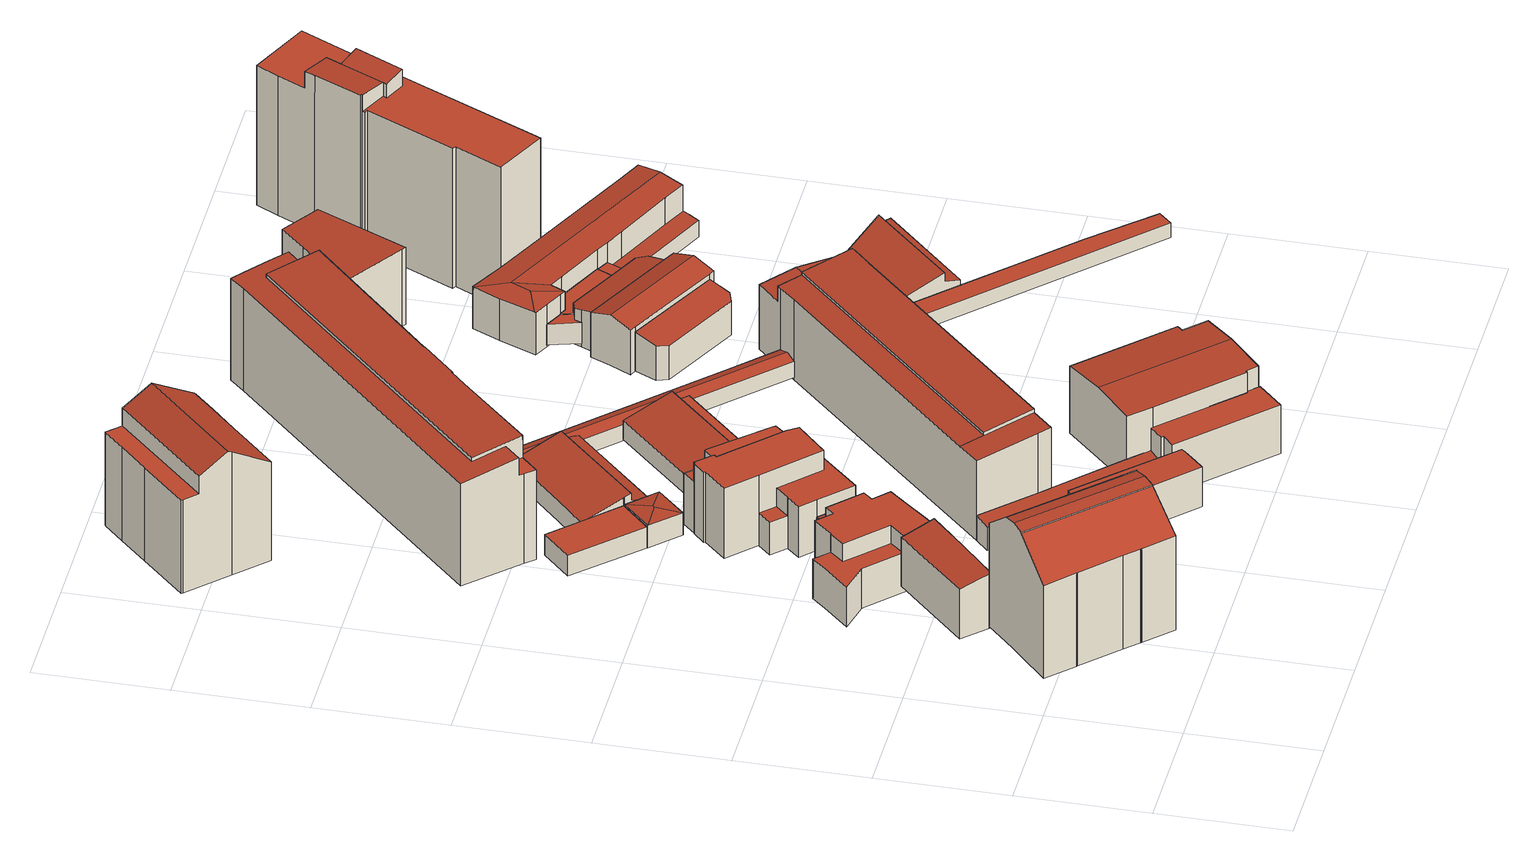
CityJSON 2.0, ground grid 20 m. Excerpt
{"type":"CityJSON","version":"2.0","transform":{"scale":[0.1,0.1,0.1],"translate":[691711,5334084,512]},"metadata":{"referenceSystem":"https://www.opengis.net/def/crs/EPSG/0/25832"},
"CityObjects":{
"building1":{"type":"Building","attributes":{"Gemeindeschluessel":"09162000","HoeheDach":"536.500","HoeheGrund":"515.120","Methode":"2000","NiedrigsteTraufeDesGebaeudes":"530.830","Geometrietyp2DReferenz":"3000","function":"31001_9998","roofType":"2100","measuredHeight":21.38,"storeysAboveGround":4},"geometry":[{"type":"MultiSurface","lod":"2","boundaries":[[[0,1,2,3,4,5,6,7,8,9,10,11]],[[12,13,14,15,16,17,18,19,20,21,22,11,10,9,8,7,23,24,25,26,27,28]],[[22,29,0,11]],[[23,30,31,24]],[[19,32,33,20]],[[27,34,35,28]],[[36,37,4,3]],[[7,6,30,23]],[[16,38,39,17]],[[17,39,40,18]],[[20,33,41,21]],[[42,36,3,2]],[[37,43,5,4]],[[29,41,33,32,40,39,38,44,1,0]],[[24,31,45,25]],[[18,40,32,19]],[[25,45,46,26]],[[28,35,47,12]],[[16,15,14,13,12,47,43,37,36,42,44,38]],[[26,46,34,27]],[[44,42,2,1]],[[21,41,29,22]],[[43,47,35,34,46,45,31,30,6,5]]],"semantics":{"surfaces":[{"type":"WallSurface"},{"type":"GroundSurface"},{"type":"RoofSurface"}],"values":[0,1,0,0,0,0,2,0,0,0,0,2,0,2,0,0,0,0,0,0,0,0,2]}}]},
"building2":{"type":"Building","attributes":{"Gemeindeschluessel":"09162000","HoeheDach":"523.982","HoeheGrund":"514.690","Methode":"1000","NiedrigsteTraufeDesGebaeudes":"523.012","Geometrietyp2DReferenz":"3000","function":"31001_9998","roofType":"1000","measuredHeight":9.29,"storeysAboveGround":2},"geometry":[{"type":"MultiSurface","lod":"2","boundaries":[[[48,49,50,51,52,53,54,55,56,57]],[[58,59,57,56,55,60]],[[50,61,62,51]],[[52,51,62,63,64,53]],[[57,59,65,48]],[[63,62,61,66,65,59,58,60,67,64]],[[64,67,60,55,54,53]],[[50,49,48,65,66,61]]],"semantics":{"surfaces":[{"type":"GroundSurface"},{"type":"WallSurface"},{"type":"RoofSurface"}],"values":[0,1,1,1,1,2,1,1]}}]},
"building3":{"type":"Building","attributes":{"Gemeindeschluessel":"09162000","HoeheDach":"522.992","HoeheGrund":"513.319","Methode":"2000","NiedrigsteTraufeDesGebaeudes":"519.970","Geometrietyp2DReferenz":"3000","function":"31001_9998","roofType":"1000","measuredHeight":9.67},"geometry":[{"type":"MultiSurface","lod":"2","boundaries":[[[68,69,70,71,72,73,74,75,76,77,78,79,80,81,82,83,84,85,86,87,88,89,90]],[[74,73,72,71,91,92,93,94]],[[89,95,96,90]],[[97,98,99,95,89,88,87]],[[100,101,102,103,104,105,106,107,108,109,110]],[[104,103,111,112,113,105]],[[114,91,71,70,69,115]],[[116,117,118,119,99,98]],[[78,77,101,100,110,79]],[[105,113,120,106]],[[102,121,111,103]],[[122,97,87,86,85,123]],[[119,118,96,95,99]],[[112,111,121,124,94,93,92,91,114,115,117,116,98,97,122,123,125,120,113]],[[125,84,83,82,107,106,120]],[[76,75,74,94,124,121,102,101,77]],[[125,123,85,84]],[[69,68,90,96,118,117,115]],[[110,109,108,107,82,81,80,79]]],"semantics":{"surfaces":[{"type":"GroundSurface"},{"type":"WallSurface"},{"type":"RoofSurface"}],"values":[0,1,1,1,2,1,1,1,1,1,1,1,2,2,1,1,1,1,1]}}]},
"building4":{"type":"Building","attributes":{"Gemeindeschluessel":"09162000","HoeheDach":"518.671","HoeheGrund":"515.160","Methode":"1000","NiedrigsteTraufeDesGebaeudes":"518.671","Geometrietyp2DReferenz":"3000","function":"31001_2000","roofType":"1000","measuredHeight":3.51},"geometry":[{"type":"MultiSurface","lod":"2","boundaries":[[[126,127,128,129,130]],[[129,131,132,130]],[[132,131,133,134,135]],[[126,135,134,127]],[[130,132,135,126]],[[127,134,133,128]],[[128,133,131,129]]],"semantics":{"surfaces":[{"type":"GroundSurface"},{"type":"WallSurface"},{"type":"RoofSurface"}],"values":[0,1,2,1,1,1,1]}}]},
"building5":{"type":"Building","attributes":{"Gemeindeschluessel":"09162000","HoeheDach":"521.117","HoeheGrund":"514.430","Methode":"1000","NiedrigsteTraufeDesGebaeudes":"521.117","Geometrietyp2DReferenz":"3000","function":"31001_9998","roofType":"1000","measuredHeight":6.69,"storeysAboveGround":2},"geometry":[{"type":"MultiSurface","lod":"2","boundaries":[[[136,137,138,139,140,141]],[[142,143,144,145,146,141,140,139,147,148]],[[148,149,150,142]],[[151,149,148,147,139,138]],[[145,144,152,153,154,146]],[[144,143,142,150,155,152]],[[153,152,155,150,149,151,138,137,136,154]],[[146,154,136,141]]],"semantics":{"surfaces":[{"type":"WallSurface"},{"type":"GroundSurface"},{"type":"RoofSurface"}],"values":[0,1,0,0,0,0,2,0]}}]},
"building6":{"type":"Building","attributes":{"Gemeindeschluessel":"09162000","HoeheDach":"519.260","HoeheGrund":"515.110","Methode":"1000","NiedrigsteTraufeDesGebaeudes":"518.919","Geometrietyp2DReferenz":"3000","function":"31001_2000","roofType":"3200","measuredHeight":4.15},"geometry":[{"type":"MultiSurface","lod":"2","boundaries":[[[156,157,158,159]],[[159,158,160,161]],[[161,160,162,163]],[[157,164,165,158]],[[163,162,166,167]],[[159,161,163,167,156]],[[165,164,162,160]],[[157,166,162,164]],[[167,166,157,156]],[[158,165,160]]],"semantics":{"surfaces":[{"type":"WallSurface"},{"type":"RoofSurface"},{"type":"GroundSurface"}],"values":[0,0,0,1,0,2,1,1,0,1]}}]},
"building7":{"type":"Building","attributes":{"Gemeindeschluessel":"09162000","HoeheDach":"526.310","HoeheGrund":"514.376","Methode":"2000","NiedrigsteTraufeDesGebaeudes":"516.750","Geometrietyp2DReferenz":"3000","function":"31001_9998","roofType":"1000","measuredHeight":11.93,"storeysAboveGround":3},"geometry":[{"type":"MultiSurface","lod":"2","boundaries":[[[168,169,170,171]],[[172,173,174,175]],[[176,177,178,179,180]],[[179,178,181,182]],[[183,184,185,186]],[[187,188,189,190,191,192]],[[179,182,193,180]],[[194,195,196,197,198,199]],[[200,201,189,188]],[[192,191,202,203]],[[194,199,204,205]],[[206,207,188,187]],[[208,204,199,198]],[[209,210,211,212]],[[171,193,182,181,213,214]],[[195,215,216,217,218,196]],[[219,205,204,208,220]],[[221,222,201,200]],[[223,224,225,226]],[[169,168,224,223]],[[168,171,214,190,189,201,222,227,174,173,225,224]],[[215,175,174,227,228,216]],[[228,227,222,221,229]],[[209,219,220,207,206,210]],[[191,190,214,213]],[[203,202,230,231]],[[188,207,220,197,196,218,221,200]],[[232,233,234,235]],[[233,185,184,230,202,191,213,181,178,234]],[[198,197,220,208]],[[170,176,180,193,171]],[[211,210,206,187,192,203,231]],[[226,225,173,172]],[[186,185,233,232]],[[235,234,178,177]],[[183,212,211,231,230,184]],[[229,221,218,217]],[[229,217,216,228]],[[183,186,232,235,177,176,170,169,223,226,172,175,215,195,194,205,219,209,212]]],"semantics":{"surfaces":[{"type":"WallSurface"},{"type":"RoofSurface"},{"type":"GroundSurface"}],"values":[0,0,0,0,0,0,1,0,0,0,0,0,1,0,0,0,0,0,0,0,1,0,0,0,0,0,1,0,1,0,0,1,0,0,0,0,0,1,2]}}]},
"building8":{"type":"Building","attributes":{"Gemeindeschluessel":"09162000","HoeheDach":"536.250","HoeheGrund":"514.967","Methode":"2000","NiedrigsteTraufeDesGebaeudes":"530.830","Geometrietyp2DReferenz":"3000","function":"31001_1000","roofType":"3100","measuredHeight":21.28,"storeysAboveGround":5},"geometry":[{"type":"MultiSurface","lod":"2","boundaries":[[[236,237,238,239]],[[240,241,242,243]],[[244,245,246,247]],[[248,249,250,251,237,236,252]],[[252,236,239,253,254,246,245,255]],[[243,242,256,257]],[[248,258,244,247,259,260,261,240,243,257,262,249]],[[250,263,256,242,241,264,265,251]],[[261,260,253,239,238,265,264]],[[262,263,250,249]],[[251,265,238,237]],[[259,254,253,260]],[[248,252,255,258]],[[261,264,241,240]],[[257,256,263,262]],[[247,246,254,259]],[[258,255,245,244]]],"semantics":{"surfaces":[{"type":"WallSurface"},{"type":"RoofSurface"},{"type":"GroundSurface"}],"values":[0,0,0,0,1,0,2,1,0,0,1,0,0,0,0,0,0]}}]},
"building9":{"type":"Building","attributes":{"Gemeindeschluessel":"09162000","HoeheDach":"522.221","HoeheGrund":"514.020","Methode":"2000","NiedrigsteTraufeDesGebaeudes":"517.876","Geometrietyp2DReferenz":"3000","function":"51009_1610","roofType":"1000","measuredHeight":8.2},"geometry":[{"type":"MultiSurface","lod":"2","boundaries":[[[266,267,268,269]],[[270,271,272,273]],[[274,275,276,277]],[[278,279,280,270,273,281,266,269,282,274,277,283,284,285]],[[272,267,266,281,273]],[[278,286,287,279]],[[272,271,288,289,290,268,267]],[[269,268,290,282]],[[286,278,285,291]],[[274,282,290,289,292,275]],[[284,293,291,285]],[[277,276,294,283]],[[283,294,293,284]],[[295,287,286,291,293,294,276,275,292,296]],[[270,280,295,296,288,271]],[[295,280,279,287]],[[288,296,292,289]]],"semantics":{"surfaces":[{"type":"WallSurface"},{"type":"GroundSurface"},{"type":"RoofSurface"}],"values":[0,0,0,1,0,0,2,0,0,0,0,0,0,2,0,0,0]}}]},
"building10":{"type":"Building","attributes":{"Gemeindeschluessel":"09162000","HoeheDach":"520.331","HoeheGrund":"515.130","Methode":"2000","NiedrigsteTraufeDesGebaeudes":"518.362","Geometrietyp2DReferenz":"3000","function":"31001_9998","roofType":"2100","measuredHeight":5.2,"storeysAboveGround":2},"geometry":[{"type":"MultiSurface","lod":"2","boundaries":[[[297,298,299,300,301,302]],[[167,303,304,299,298,297]],[[163,305,306,307]],[[301,308,309,302]],[[303,167,310,163,307,311,312,313,314,315,316,304]],[[308,301,300,316,315,314,317]],[[316,300,299,304]],[[318,319,317,314,313,312]],[[320,306,305,309,308,317,319,318]],[[311,307,306,320,318,312]],[[310,167,297,302,309,305,163]]],"semantics":{"surfaces":[{"type":"RoofSurface"},{"type":"WallSurface"},{"type":"GroundSurface"}],"values":[0,1,1,1,2,1,1,1,0,1,1]}}]},
"building11":{"type":"Building","attributes":{"Gemeindeschluessel":"09162000","HoeheDach":"516.646","HoeheGrund":"513.860","Methode":"2000","NiedrigsteTraufeDesGebaeudes":"516.646","Geometrietyp2DReferenz":"3000","function":"51009_1610","roofType":"1000","measuredHeight":2.79},"geometry":[{"type":"MultiSurface","lod":"2","boundaries":[[[321,322,323,324]],[[325,326,327,328]],[[328,327,322,321]],[[323,322,327,326]],[[324,323,326,325]],[[325,328,321,324]]],"semantics":{"surfaces":[{"type":"WallSurface"},{"type":"RoofSurface"},{"type":"GroundSurface"}],"values":[0,0,0,1,0,2]}}]},
"building12":{"type":"Building","attributes":{"Gemeindeschluessel":"09162000","HoeheDach":"519.960","HoeheGrund":"514.878","Methode":"2000","NiedrigsteTraufeDesGebaeudes":"518.053","Geometrietyp2DReferenz":"3000","function":"31001_9998","roofType":"2100","measuredHeight":5.08,"storeysAboveGround":2},"geometry":[{"type":"MultiSurface","lod":"2","boundaries":[[[329,330,331,332,333,334]],[[335,334,333,336]],[[337,338,339,340,341,342,343]],[[332,331,341,340,344,345,346,336,333]],[[343,342,341,331,330,329]],[[347,348,337,343,329,334,335]],[[344,340,339,349]],[[348,350,349,339,338,337]],[[350,348,347,335,336,346,345,344,349]]],"semantics":{"surfaces":[{"type":"RoofSurface"},{"type":"WallSurface"},{"type":"GroundSurface"}],"values":[0,1,0,1,1,1,1,1,2]}}]},
"building13":{"type":"Building","attributes":{"name":"Grund- und Mathilde-Eller-Förderschule","Gemeindeschluessel":"09162000","HoeheDach":"534.093","HoeheGrund":"514.969","Methode":"2000","NiedrigsteTraufeDesGebaeudes":"515.468","Geometrietyp2DReferenz":"3000","function":"31001_3020","roofType":"1000","measuredHeight":19.12,"storeysAboveGround":4},"geometry":[{"type":"MultiSurface","lod":"2","boundaries":[[[351,352,353,354]],[[354,353,355,356]],[[357,355,353,352,358,359]],[[360,361,362,363,364,365]],[[366,367,368,369,370,371,372,361,360,373,374,375,376,351,354,356]],[[358,377,378,359]],[[379,380,381,382]],[[382,383,384,379]],[[385,386,365,364,387,388,389,378,377,390,391]],[[372,371,392,393,394,395]],[[366,396,397,367]],[[375,391,390,376]],[[397,398,384,383,368,367]],[[399,381,380,400]],[[372,395,362,361]],[[393,392,401,402,398,397,396,403,404,405]],[[388,405,404,389]],[[404,403,357,359,378,389]],[[406,387,364,363]],[[366,356,355,357,403,396]],[[385,374,373,386]],[[393,405,388,387,406,394]],[[360,365,386,373]],[[370,401,392,371]],[[374,385,391,375]],[[398,402,400,380,379,384]],[[369,368,383,382,381,399]],[[351,376,390,377,358,352]],[[362,395,394,406,363]],[[370,369,399,400,402,401]]],"semantics":{"surfaces":[{"type":"WallSurface"},{"type":"RoofSurface"},{"type":"GroundSurface"}],"values":[0,0,1,0,2,0,0,1,1,0,0,0,0,1,0,1,0,0,0,0,0,0,0,0,0,0,0,0,1,0]}}]},
"building14":{"type":"Building","attributes":{"Gemeindeschluessel":"09162000","HoeheDach":"526.240","HoeheGrund":"514.300","Methode":"2000","NiedrigsteTraufeDesGebaeudes":"525.644","Geometrietyp2DReferenz":"3000","function":"31001_9998","roofType":"3100","measuredHeight":11.94,"storeysAboveGround":2},"geometry":[{"type":"MultiSurface","lod":"2","boundaries":[[[407,408,409,410]],[[411,412,413,414,415,416]],[[411,416,417,418]],[[419,420,421,422]],[[410,409,423,424]],[[425,426,420,419]],[[418,417,426,425]],[[413,412,411,418,425,419,422,427,428,407,410,424]],[[421,429,430,428,427,422]],[[428,430,408,407]],[[420,426,417,416,415,429,421]],[[424,423,414,413]],[[415,414,423,409,408,430,429]]],"semantics":{"surfaces":[{"type":"WallSurface"},{"type":"GroundSurface"},{"type":"RoofSurface"}],"values":[0,0,0,0,0,0,0,1,0,0,2,0,2]}}]},
"building15":{"type":"Building","attributes":{"Gemeindeschluessel":"09162000","HoeheDach":"529.226","HoeheGrund":"514.023","Methode":"2000","NiedrigsteTraufeDesGebaeudes":"524.893","Geometrietyp2DReferenz":"3000","function":"31001_9998","roofType":"1000","measuredHeight":15.2,"storeysAboveGround":3},"geometry":[{"type":"MultiSurface","lod":"2","boundaries":[[[431,432,433,434,435]],[[436,437,438,439,440,441]],[[442,273,443,435,444]],[[439,445,446,440]],[[447,448,269,266,281,273,442,449,437,436,441]],[[437,449,450,451,452,438]],[[445,452,451,453,454,455,446]],[[442,444,450,449]],[[445,439,438,452]],[[434,453,451,450,444,435]],[[269,448,456,432,431,457]],[[454,433,432,456,458,455]],[[269,457,459,266]],[[447,458,456,448]],[[434,433,454,453]],[[447,441,440,446,455,458]],[[459,443,273,281,266]],[[459,457,431,435,443]]],"semantics":{"surfaces":[{"type":"WallSurface"},{"type":"RoofSurface"},{"type":"GroundSurface"}],"values":[0,0,0,1,2,0,0,0,1,1,0,1,0,0,0,0,0,1]}}]},
"building16":{"type":"Building","attributes":{"Gemeindeschluessel":"09162000","HoeheDach":"517.700","HoeheGrund":"514.390","Methode":"2000","NiedrigsteTraufeDesGebaeudes":"517.122","Geometrietyp2DReferenz":"3000","function":"51009_1610","roofType":"3100","measuredHeight":3.31},"geometry":[{"type":"MultiSurface","lod":"2","boundaries":[[[460,461,462,463,464,465]],[[463,462,466,467]],[[468,469,470,471,467,466]],[[472,473,465,464,463,467,471,470]],[[474,475,461,460]],[[473,472,470,469,475,474]],[[473,474,460,465]],[[475,469,468,466,462,461]]],"semantics":{"surfaces":[{"type":"WallSurface"},{"type":"GroundSurface"},{"type":"RoofSurface"}],"values":[0,0,0,1,2,0,0,2]}}]},
"building17":{"type":"Building","attributes":{"Gemeindeschluessel":"09162000","HoeheDach":"519.409","HoeheGrund":"512.670","Methode":"1000","NiedrigsteTraufeDesGebaeudes":"518.391","Geometrietyp2DReferenz":"3000","function":"31001_9998","roofType":"2100","measuredHeight":6.74,"storeysAboveGround":2},"geometry":[{"type":"MultiSurface","lod":"2","boundaries":[[[476,477,478,479]],[[480,481,482,476,479,483]],[[483,479,478,484]],[[485,477,476,482]],[[485,486,487,484,478,477]],[[486,481,480,487]],[[487,480,483,484]],[[486,485,482,481]]],"semantics":{"surfaces":[{"type":"WallSurface"},{"type":"RoofSurface"},{"type":"GroundSurface"}],"values":[0,1,0,0,2,0,0,0]}}]},
"building18":{"type":"Building","attributes":{"Gemeindeschluessel":"09162000","HoeheDach":"517.754","HoeheGrund":"515.296","Methode":"2000","NiedrigsteTraufeDesGebaeudes":"515.961","Geometrietyp2DReferenz":"3000","function":"31001_2000","roofType":"2100","measuredHeight":2.46},"geometry":[{"type":"MultiSurface","lod":"2","boundaries":[[[488,489,490,491,492]],[[493,488,492,494]],[[495,491,490,496]],[[496,490,489,497]],[[494,492,491,495]],[[497,489,488,493]],[[494,495,496,497,493]]],"semantics":{"surfaces":[{"type":"RoofSurface"},{"type":"WallSurface"},{"type":"GroundSurface"}],"values":[0,1,1,1,1,1,2]}}]},
"building19":{"type":"Building","attributes":{"Gemeindeschluessel":"09162000","HoeheDach":"516.838","HoeheGrund":"513.332","Methode":"1000","NiedrigsteTraufeDesGebaeudes":"516.838","Geometrietyp2DReferenz":"3000","function":"51009_1610","roofType":"1000","measuredHeight":3.51},"geometry":[{"type":"MultiSurface","lod":"2","boundaries":[[[498,499,500,501,502]],[[502,503,504,498]],[[498,504,505,499]],[[500,506,507,501]],[[501,507,503,502]],[[499,505,506,500]],[[505,504,503,507,506]]],"semantics":{"surfaces":[{"type":"GroundSurface"},{"type":"WallSurface"},{"type":"RoofSurface"}],"values":[0,1,1,1,1,1,2]}}]},
"building20":{"type":"Building","attributes":{"Gemeindeschluessel":"09162000","HoeheDach":"521.256","HoeheGrund":"512.740","Methode":"1000","NiedrigsteTraufeDesGebaeudes":"520.237","Geometrietyp2DReferenz":"3000","function":"31001_9998","roofType":"3100","measuredHeight":8.52,"storeysAboveGround":3},"geometry":[{"type":"MultiSurface","lod":"2","boundaries":[[[508,509,510,511,512,513]],[[514,510,509,477]],[[511,515,516,517,518,512]],[[519,518,517,520]],[[478,508,513,521]],[[514,522,523,515,511,510]],[[520,517,516,524]],[[477,509,508,478]],[[524,516,515,523]],[[513,512,518,519,525,521]],[[522,514,477,478,521,525,519,520,524,523]]],"semantics":{"surfaces":[{"type":"RoofSurface"},{"type":"WallSurface"},{"type":"GroundSurface"}],"values":[0,1,0,1,1,1,1,1,1,1,2]}}]},
"building21":{"type":"Building","attributes":{"Gemeindeschluessel":"09162000","HoeheDach":"519.477","HoeheGrund":"512.740","Methode":"1000","NiedrigsteTraufeDesGebaeudes":"518.434","Geometrietyp2DReferenz":"3000","function":"31001_9998","roofType":"2100","measuredHeight":6.74,"storeysAboveGround":2},"geometry":[{"type":"MultiSurface","lod":"2","boundaries":[[[526,527,528,524]],[[520,529,530,531]],[[531,530,532,533]],[[534,535,536,537]],[[524,528,529,520]],[[533,532,538,539]],[[540,541,542,543]],[[537,536,541,540]],[[528,527,542,541,536,535,538,532,530,529]],[[520,531,533,539,534,537,540,543,526,524]],[[543,542,527,526]],[[539,538,535,534]]],"semantics":{"surfaces":[{"type":"WallSurface"},{"type":"RoofSurface"},{"type":"GroundSurface"}],"values":[0,0,0,0,0,0,0,0,1,2,0,0]}}]},
"building22":{"type":"Building","attributes":{"Gemeindeschluessel":"09162000","HoeheDach":"517.990","HoeheGrund":"515.271","Methode":"2000","NiedrigsteTraufeDesGebaeudes":"517.990","Geometrietyp2DReferenz":"3000","function":"31001_2000","roofType":"1000","measuredHeight":2.72},"geometry":[{"type":"MultiSurface","lod":"2","boundaries":[[[544,545,546,547]],[[548,547,546,549]],[[550,549,546,545]],[[551,548,549,550]],[[544,547,548,551]],[[544,551,550,545]]],"semantics":{"surfaces":[{"type":"GroundSurface"},{"type":"WallSurface"},{"type":"RoofSurface"}],"values":[0,1,1,2,1,1]}}]},
"building23":{"type":"Building","attributes":{"Gemeindeschluessel":"09162000","HoeheDach":"516.850","HoeheGrund":"512.900","Methode":"1000","NiedrigsteTraufeDesGebaeudes":"516.850","Geometrietyp2DReferenz":"3000","function":"31001_9998","roofType":"1000","measuredHeight":3.95,"storeysAboveGround":1},"geometry":[{"type":"MultiSurface","lod":"2","boundaries":[[[552,553,554,555]],[[556,557,558,559,560,561]],[[562,563,553,552]],[[564,565,555,554,566,567]],[[568,569,563,562]],[[570,571,556,561,572,573,574,575]],[[576,564,567,577,559,558]],[[573,572,561,560,559,577,567,566,554,553,563,569,578,574]],[[565,564,576,558,557,556,571,570,575,579,568,562,552,555]],[[578,569,568,579,575,574]]],"semantics":{"surfaces":[{"type":"WallSurface"},{"type":"RoofSurface"},{"type":"GroundSurface"}],"values":[0,0,0,0,0,0,0,1,2,0]}}]},
"building24":{"type":"Building","attributes":{"Gemeindeschluessel":"09162000","HoeheDach":"516.842","HoeheGrund":"514.337","Methode":"1000","NiedrigsteTraufeDesGebaeudes":"516.842","Geometrietyp2DReferenz":"3000","function":"51009_1610","roofType":"1000","measuredHeight":2.5},"geometry":[{"type":"MultiSurface","lod":"2","boundaries":[[[580,581,582,583]],[[584,585,581,580]],[[586,587,585,584]],[[588,589,590,591]],[[592,593,589,588]],[[594,595,587,586]],[[591,594,586,584,580,583,592,588]],[[583,582,593,592]],[[589,593,582,581,585,587,595,590]],[[591,590,595,594]]],"semantics":{"surfaces":[{"type":"WallSurface"},{"type":"GroundSurface"},{"type":"RoofSurface"}],"values":[0,0,0,0,0,0,1,0,2,0]}}]},
"building25":{"type":"Building","attributes":{"Gemeindeschluessel":"09162000","HoeheDach":"526.890","HoeheGrund":"513.838","Methode":"2000","NiedrigsteTraufeDesGebaeudes":"524.677","Geometrietyp2DReferenz":"3000","function":"31001_1000","roofType":"2100","measuredHeight":13.05,"storeysAboveGround":3},"geometry":[{"type":"MultiSurface","lod":"2","boundaries":[[[596,597,598,599,600,601,602,603]],[[604,601,600,605]],[[606,607,604,605,608,609,610,611]],[[605,600,599,608]],[[607,602,601,604]],[[608,599,598,609]],[[610,597,596,611]],[[611,596,603,606]],[[609,598,597,610]],[[606,603,602,607]]],"semantics":{"surfaces":[{"type":"RoofSurface"},{"type":"WallSurface"},{"type":"GroundSurface"}],"values":[0,1,2,1,1,1,1,1,1,1]}}]},
"building26":{"type":"Building","attributes":{"Gemeindeschluessel":"09162000","HoeheDach":"519.847","HoeheGrund":"513.270","Methode":"2000","NiedrigsteTraufeDesGebaeudes":"517.591","Geometrietyp2DReferenz":"3000","function":"31001_3065","roofType":"2100","measuredHeight":6.58,"storeysAboveGround":2},"geometry":[{"type":"MultiSurface","lod":"2","boundaries":[[[612,613,614,615,616,617,618]],[[619,620,621,622,623,624,625]],[[623,612,618,624]],[[613,612,623,622]],[[621,614,613,622]],[[620,619,625,617,616,615]],[[615,614,621,620]],[[625,624,618,617]]],"semantics":{"surfaces":[{"type":"WallSurface"},{"type":"RoofSurface"},{"type":"GroundSurface"}],"values":[0,0,1,0,1,2,0,0]}}]},
"building27":{"type":"Building","attributes":{"Gemeindeschluessel":"09162000","HoeheDach":"516.840","HoeheGrund":"512.760","Methode":"2000","NiedrigsteTraufeDesGebaeudes":"516.840","Geometrietyp2DReferenz":"3000","function":"51009_1610","roofType":"1000","measuredHeight":4.08},"geometry":[{"type":"MultiSurface","lod":"2","boundaries":[[[626,627,628,629,630]],[[627,631,632,628]],[[629,633,634,630]],[[634,633,632,631,635]],[[628,632,633,629]],[[626,635,631,627]],[[630,634,635,626]]],"semantics":{"surfaces":[{"type":"GroundSurface"},{"type":"WallSurface"},{"type":"RoofSurface"}],"values":[0,1,1,2,1,1,1]}}]},
"building28":{"type":"Building","attributes":{"name":"Herz-Jesu-Kloster","Gemeindeschluessel":"09162000","HoeheDach":"520.690","HoeheGrund":"512.988","Methode":"2000","NiedrigsteTraufeDesGebaeudes":"520.124","Geometrietyp2DReferenz":"3000","function":"31001_3048","roofType":"3100","measuredHeight":7.7,"storeysAboveGround":2},"geometry":[{"type":"MultiSurface","lod":"2","boundaries":[[[636,637,638,639,640,641,642,643]],[[644,645,646,647,648]],[[649,636,643,648,647]],[[650,651,652,653]],[[654,655,637,656]],[[657,658,659,649,647,646]],[[660,661,659,662]],[[663,642,641,664]],[[654,656,665,666]],[[667,657,646,645]],[[663,644,648,643,642]],[[668,658,657,667]],[[669,670,651,650]],[[671,638,637,655]],[[654,666,672,669,650,653,660,662,668,667,645,644,663,664,673,674,671,655]],[[666,665,675,672]],[[636,661,652,651,670,675,665,656,637]],[[662,659,658,668]],[[673,640,639,674]],[[640,673,664,641]],[[659,661,636,649]],[[672,675,670,669]],[[674,639,638,671]],[[661,660,653,652]]],"semantics":{"surfaces":[{"type":"RoofSurface"},{"type":"WallSurface"},{"type":"GroundSurface"}],"values":[0,1,0,1,1,0,1,1,1,1,1,1,1,1,2,1,0,1,1,1,0,1,1,1]}}]},
"building29":{"type":"Building","attributes":{"Gemeindeschluessel":"09162000","HoeheDach":"518.744","HoeheGrund":"514.090","Methode":"2000","NiedrigsteTraufeDesGebaeudes":"518.011","Geometrietyp2DReferenz":"3000","function":"31001_2000","roofType":"2100","measuredHeight":4.65},"geometry":[{"type":"MultiSurface","lod":"2","boundaries":[[[676,677,678,679]],[[680,681,678,677]],[[679,678,681,682]],[[682,681,680,683]],[[683,680,677,676]],[[676,679,682,683]]],"semantics":{"surfaces":[{"type":"WallSurface"},{"type":"RoofSurface"},{"type":"GroundSurface"}],"values":[0,1,0,0,0,2]}}]},
"building30":{"type":"Building","attributes":{"Gemeindeschluessel":"09162000","HoeheDach":"515.785","HoeheGrund":"512.700","Methode":"2000","NiedrigsteTraufeDesGebaeudes":"515.503","Geometrietyp2DReferenz":"3000","function":"51009_1610","roofType":"1000","measuredHeight":3.08},"geometry":[{"type":"MultiSurface","lod":"2","boundaries":[[[684,685,686,687]],[[688,689,690,691]],[[686,685,692,693,694,690,689]],[[691,690,694,695]],[[696,692,685,684]],[[687,686,689,688]],[[697,693,692,696]],[[695,694,693,697]],[[688,691,695,697,696,684,687]]],"semantics":{"surfaces":[{"type":"WallSurface"},{"type":"RoofSurface"},{"type":"GroundSurface"}],"values":[0,0,1,0,0,0,0,0,2]}}]},
"building31":{"type":"Building","attributes":{"Gemeindeschluessel":"09162000","HoeheDach":"539.911","HoeheGrund":"513.441","Methode":"2000","NiedrigsteTraufeDesGebaeudes":"537.080","Geometrietyp2DReferenz":"3000","function":"31001_3048","roofType":"1000","measuredHeight":26.47,"storeysAboveGround":8},"geometry":[{"type":"MultiSurface","lod":"2","boundaries":[[[698,699,700,701]],[[702,703,704,705,706,707,708,709,710,711,712,713,714,715,700,699,716,717,718]],[[707,719,720,708]],[[721,720,722,723,724]],[[725,726,727,728]],[[729,718,717,730]],[[731,732,722,720,719,733,727,726]],[[708,720,721,709]],[[734,728,727,733,706,705]],[[735,716,699,698]],[[710,724,723,711]],[[706,733,719,707]],[[736,715,714,737]],[[738,739,703,702]],[[730,717,716,735]],[[701,700,715,736]],[[712,722,732,713]],[[729,738,702,718]],[[711,723,722,712]],[[740,731,726,725]],[[741,704,703,739]],[[710,709,721,724]],[[740,737,714,713,732,731]],[[734,705,704,741]],[[738,729,730,735,698,701,736,737,740,725,728,734,741,739]]],"semantics":{"surfaces":[{"type":"WallSurface"},{"type":"RoofSurface"},{"type":"GroundSurface"}],"values":[0,1,0,1,0,0,1,0,0,0,0,0,0,0,0,0,0,0,0,0,0,0,0,0,2]}}]}
},
"vertices":[
[56,212,188],[101,254,240],[101,254,242],[117,268,245],[132,282,242],[132,282,243],[164,313,206],[164,313,31],[132,282,31],[117,268,31],[101,254,31],[56,212,31],[293,140,31],[282,129,31],[268,114,31],[253,100,31],[211,58,31],[171,97,31],[172,97,31],[169,99,31],[150,119,31],[96,173,31],[95,173,31],[166,311,31],[199,276,31],[210,288,31],[265,233,31],[284,214,31],[325,172,31],[95,173,189],[166,311,206],[199,276,207],[169,99,190],[150,119,190],[284,214,192],[325,172,192],[268,114,245],[282,129,242],[211,58,190],[171,97,190],[172,97,190],[96,173,189],[253,100,242],[282,129,243],[253,100,240],[210,288,193],[265,233,193],[293,140,231],
[245,384,27],[167,311,27],[166,311,27],[164,313,27],[155,323,27],[130,348,27],[206,423,27],[239,455,27],[239,454,27],[279,417,27],[239,454,110],[279,417,120],[239,455,110],[166,311,120],[164,313,119],[155,323,117],[130,348,111],[245,384,120],[167,311,120],[206,423,110],
[333,529,13],[321,515,13],[323,513,13],[344,493,13],[318,463,13],[299,440,13],[280,418,13],[258,439,13],[244,453,13],[193,502,13],[192,502,13],[145,512,13],[163,531,13],[183,552,13],[203,573,13],[224,552,13],[225,552,13],[253,581,13],[274,560,13],[275,560,13],[287,573,13],[302,589,13],[348,544,13],[344,493,110],[318,463,110],[299,440,110],[280,418,110],[302,589,81],[348,544,81],[275,560,110],[287,573,110],[287,573,81],[192,502,80],[193,502,80],[244,453,80],[263,475,80],[227,510,80],[205,531,80],[224,552,80],[203,573,80],[183,552,80],[163,531,80],[145,512,80],[263,475,110],[227,510,110],[205,531,110],[323,513,110],[321,515,110],[320,541,110],[333,529,110],[333,529,81],[320,541,81],[224,552,110],[244,453,110],[274,560,110],[253,581,110],[258,439,110],[225,552,110],
[156,912,32],[199,954,32],[241,912,32],[291,862,32],[247,819,32],[291,862,67],[247,819,67],[241,912,67],[199,954,67],[156,912,67],
[420,254,91],[425,258,91],[426,258,91],[426,258,24],[425,258,24],[420,254,24],[553,119,24],[535,101,24],[522,88,24],[521,89,24],[383,224,24],[469,215,24],[558,125,24],[558,125,91],[553,119,91],[469,215,91],[522,88,91],[521,89,91],[383,224,91],[535,101,91],
[332,820,31],[332,820,69],[289,777,69],[289,777,31],[248,818,69],[248,818,31],[291,861,69],[291,861,31],[291,820,73],[289,818,73],[320,832,69],[320,832,31],
[256,711,143],[256,711,24],[297,671,24],[297,671,143],[306,765,24],[306,765,143],[307,764,143],[307,764,24],[278,651,24],[299,630,24],[299,630,110],[299,630,79],[278,651,79],[318,650,110],[318,650,79],[407,605,24],[407,605,110],[348,544,110],[348,544,24],[412,657,48],[412,657,137],[412,657,143],[423,641,143],[423,641,110],[423,641,48],[297,671,79],[372,778,24],[350,758,24],[350,758,137],[351,758,137],[351,758,78],[372,778,78],[329,738,137],[329,738,143],[430,632,110],[430,632,48],[447,698,78],[447,698,24],[428,675,48],[428,675,137],[426,678,78],[462,639,24],[462,639,48],[422,591,48],[422,591,24],[375,595,110],[375,595,143],[326,784,24],[326,784,110],[349,759,110],[349,759,137],[426,678,24],[426,678,137],[332,742,137],[332,742,143],[289,745,24],[289,745,143],[288,747,143],[288,747,24],[309,766,143],[309,766,110],[332,742,110],[409,603,110],[409,603,48],[302,589,24],[302,589,110],[280,610,110],[280,610,24],
[23,1408,188],[23,1408,218],[162,1548,218],[162,1548,188],[245,1462,30],[245,1462,198],[215,1431,198],[215,1431,30],[70,1497,30],[70,1497,188],[110,1537,188],[110,1537,30],[4,1427,30],[61,1370,30],[61,1370,239],[57,1374,242],[4,1427,188],[142,1568,188],[140,1567,188],[2,1429,188],[175,1392,198],[175,1392,30],[2,1429,30],[140,1567,30],[142,1568,30],[247,1464,30],[107,1324,30],[107,1324,198],[247,1464,198],[197,1514,242],
[451,306,20],[451,306,63],[466,291,63],[466,291,20],[359,359,20],[359,359,59],[379,378,63],[379,378,20],[587,173,20],[587,173,102],[697,62,102],[697,62,20],[677,10,20],[550,137,20],[567,153,20],[415,342,20],[556,203,20],[699,65,20],[714,50,20],[715,48,20],[677,10,102],[550,137,102],[564,156,59],[584,175,64],[556,203,64],[715,48,102],[584,175,102],[714,50,102],[699,65,102],[567,153,102],[564,156,102],
[320,832,64],[448,960,64],[449,960,64],[443,966,66],[428,981,71],[300,853,71],[448,960,31],[449,960,31],[291,861,81],[291,862,80],[291,862,31],[428,981,83],[300,853,83],[300,853,31],[242,911,31],[241,912,31],[286,954,31],[370,1036,31],[428,981,31],[443,966,31],[370,1036,65],[241,912,65],[286,954,65],[242,911,65],
[505,639,19],[505,639,46],[444,572,46],[444,572,19],[425,589,19],[425,589,46],[481,659,46],[481,659,19],
[428,719,80],[559,851,80],[559,852,80],[554,857,78],[502,909,61],[372,778,61],[372,778,29],[502,909,29],[447,698,62],[578,831,62],[579,832,62],[575,836,62],[559,852,62],[559,851,62],[428,719,62],[575,836,29],[559,852,29],[554,857,29],[428,719,29],[447,698,29],[579,832,29],[578,831,29],
[593,1403,30],[593,1403,182],[601,1394,182],[601,1394,30],[613,1382,182],[613,1382,30],[592,1362,182],[591,1405,182],[570,1384,182],[104,1053,30],[176,979,30],[176,979,182],[170,985,182],[170,985,212],[104,1053,203],[590,1360,30],[394,1169,30],[422,1140,30],[371,1090,30],[342,1118,30],[319,1095,30],[189,964,30],[503,1451,30],[524,1473,30],[540,1457,30],[569,1428,30],[591,1405,212],[570,1384,212],[390,1163,35],[390,1163,72],[417,1135,69],[417,1135,35],[422,1140,35],[395,1168,35],[524,1473,203],[503,1451,203],[194,1009,212],[155,1049,207],[531,1424,207],[569,1428,209],[540,1457,205],[319,1095,220],[214,989,220],[214,989,182],[189,964,182],[590,1360,221],[394,1169,220],[395,1168,220],[371,1090,69],[343,1117,72],[342,1118,220],[343,1117,220],[592,1362,221],[531,1424,213],[155,1049,213],[194,1009,182],
[785,181,23],[785,181,136],[776,172,138],[776,172,23],[714,50,23],[763,99,23],[764,100,23],[764,100,142],[763,99,142],[714,50,137],[699,64,137],[699,64,23],[586,173,23],[586,173,136],[556,203,136],[556,203,23],[806,142,138],[806,142,23],[697,62,23],[697,62,136],[608,255,23],[659,307,23],[608,255,142],[659,307,136],
[496,322,166],[496,322,172],[437,381,164],[437,381,159],[409,409,155],[843,702,20],[770,774,20],[770,774,129],[814,731,135],[858,687,129],[858,687,20],[707,710,20],[379,378,155],[707,710,155],[780,696,135],[824,653,129],[818,647,20],[795,624,20],[731,735,20],[731,735,155],[736,740,155],[736,740,129],[764,712,159],[764,712,164],[824,653,172],[795,624,172],[466,291,166],[818,647,172],[451,306,164],
[319,1095,51],[331,1107,57],[342,1118,52],[342,1118,24],[331,1107,24],[319,1095,24],[371,1090,52],[371,1090,24],[670,795,51],[731,735,51],[731,735,24],[670,795,24],[719,722,24],[707,710,24],[707,710,51],[719,722,57],
[845,861,74],[845,861,7],[698,935,7],[698,935,74],[688,884,64],[813,823,64],[829,829,67],[682,901,66],[682,901,7],[829,829,7],[813,823,7],[688,884,7],
[613,1382,48],[626,1369,58],[634,1377,58],[609,1402,40],[601,1394,40],[613,1382,33],[601,1394,33],[609,1402,33],[634,1377,33],[626,1369,33],
[745,1031,13],[740,1020,13],[725,1067,13],[753,1054,13],[759,1035,13],[759,1035,48],[745,1031,48],[740,1020,48],[725,1067,48],[753,1054,48],
[698,935,82],[845,861,82],[855,857,82],[870,889,93],[704,971,93],[688,939,82],[855,857,7],[885,921,82],[876,926,82],[729,998,82],[719,1003,82],[719,1003,7],[729,998,7],[688,939,7],[870,889,7],[885,921,7],[876,926,7],[704,971,7],
[892,959,7],[892,959,67],[876,926,75],[729,998,75],[740,1020,70],[740,1020,7],[745,1031,67],[745,1031,7],[762,1037,7],[762,1037,64],[854,992,64],[854,992,7],[759,1036,65],[759,1036,7],[875,982,7],[875,982,64],[887,976,64],[887,976,7],
[689,1378,33],[673,1394,33],[709,1432,33],[726,1415,33],[726,1415,60],[709,1432,60],[673,1394,60],[689,1378,60],
[797,1061,9],[797,1061,49],[871,1027,49],[871,1027,9],[759,1036,9],[760,1036,9],[762,1037,9],[762,1037,49],[760,1036,49],[759,1036,49],[774,1071,9],[774,1071,49],[854,992,9],[855,992,9],[855,992,49],[854,992,49],[763,1049,9],[763,1049,49],[757,1039,9],[758,1037,9],[758,1037,49],[757,1039,49],[753,1054,49],[753,1054,9],[833,1002,9],[833,1002,49],[762,1050,49],[762,1050,9],
[1008,460,23],[1008,460,48],[1089,380,48],[1089,380,23],[942,525,23],[942,525,48],[862,605,23],[862,605,48],[1153,271,23],[1153,271,48],[795,624,48],[795,624,23],[1172,291,23],[1172,291,48],[818,647,23],[818,647,48],
[721,1272,148],[725,1268,149],[803,1410,139],[800,1413,138],[762,1452,127],[726,1415,127],[689,1378,127],[654,1341,127],[726,1415,18],[762,1452,18],[654,1341,18],[689,1378,18],[800,1413,18],[803,1410,18],[725,1268,18],[721,1272,18],
[1042,663,78],[1042,663,64],[1068,652,57],[1068,652,13],[1042,663,13],[956,700,13],[956,700,56],[924,543,13],[942,525,13],[942,525,57],[924,543,64],[924,543,78],[862,605,56],[862,605,13],
[854,992,8],[871,1027,8],[891,1017,8],[879,990,8],[875,982,8],[871,1027,48],[891,1017,48],[879,990,48],[875,982,48],[854,992,48],
[760,1125,87],[1067,980,87],[1084,1015,82],[1047,1032,82],[882,1110,82],[800,1149,82],[747,1177,81],[747,1176,81],[726,1134,10],[703,1078,10],[703,1078,81],[704,1080,82],[726,1134,81],[746,1095,87],[871,1027,10],[871,1027,81],[797,1061,81],[797,1061,10],[1050,944,10],[1067,980,10],[1050,944,82],[725,1067,81],[753,1054,81],[763,1049,81],[774,1071,10],[774,1071,81],[763,1049,10],[747,1177,10],[800,1149,10],[1014,961,82],[1014,961,10],[725,1067,10],[753,1054,10],[891,1017,10],[891,1017,81],[1084,1015,10],[921,1003,10],[882,1110,10],[1047,1032,10],[921,1003,81],
[764,1454,21],[764,1454,67],[781,1469,60],[781,1469,21],[805,1417,67],[814,1434,61],[814,1434,21],[805,1417,21],
[1045,934,7],[1045,934,37],[1036,918,35],[1036,918,7],[879,990,7],[879,990,35],[891,1017,38],[891,1017,7],[1050,944,38],[1014,961,38],[921,1003,38],[921,1003,7],[1050,944,7],[1014,961,7],
[836,1221,14],[836,1221,251],[831,1224,251],[831,1224,14],[1014,1386,251],[1066,1491,251],[970,1534,251],[952,1499,251],[931,1457,251],[978,1436,251],[967,1413,251],[1001,1399,251],[965,1325,251],[932,1340,251],[935,1346,251],[893,1366,251],[891,1362,251],[896,1360,251],[800,1149,251],[882,1110,251],[983,1322,251],[978,1436,274],[967,1413,274],[1001,1399,279],[935,1346,274],[932,1340,274],[965,1325,279],[891,1368,14],[891,1368,279],[924,1441,279],[924,1441,14],[983,1322,14],[882,1110,14],[893,1367,279],[893,1366,279],[931,1457,279],[952,1499,14],[800,1149,14],[896,1360,14],[891,1362,14],[1014,1386,14],[1066,1491,14],[893,1367,14],[970,1534,14]
]}
